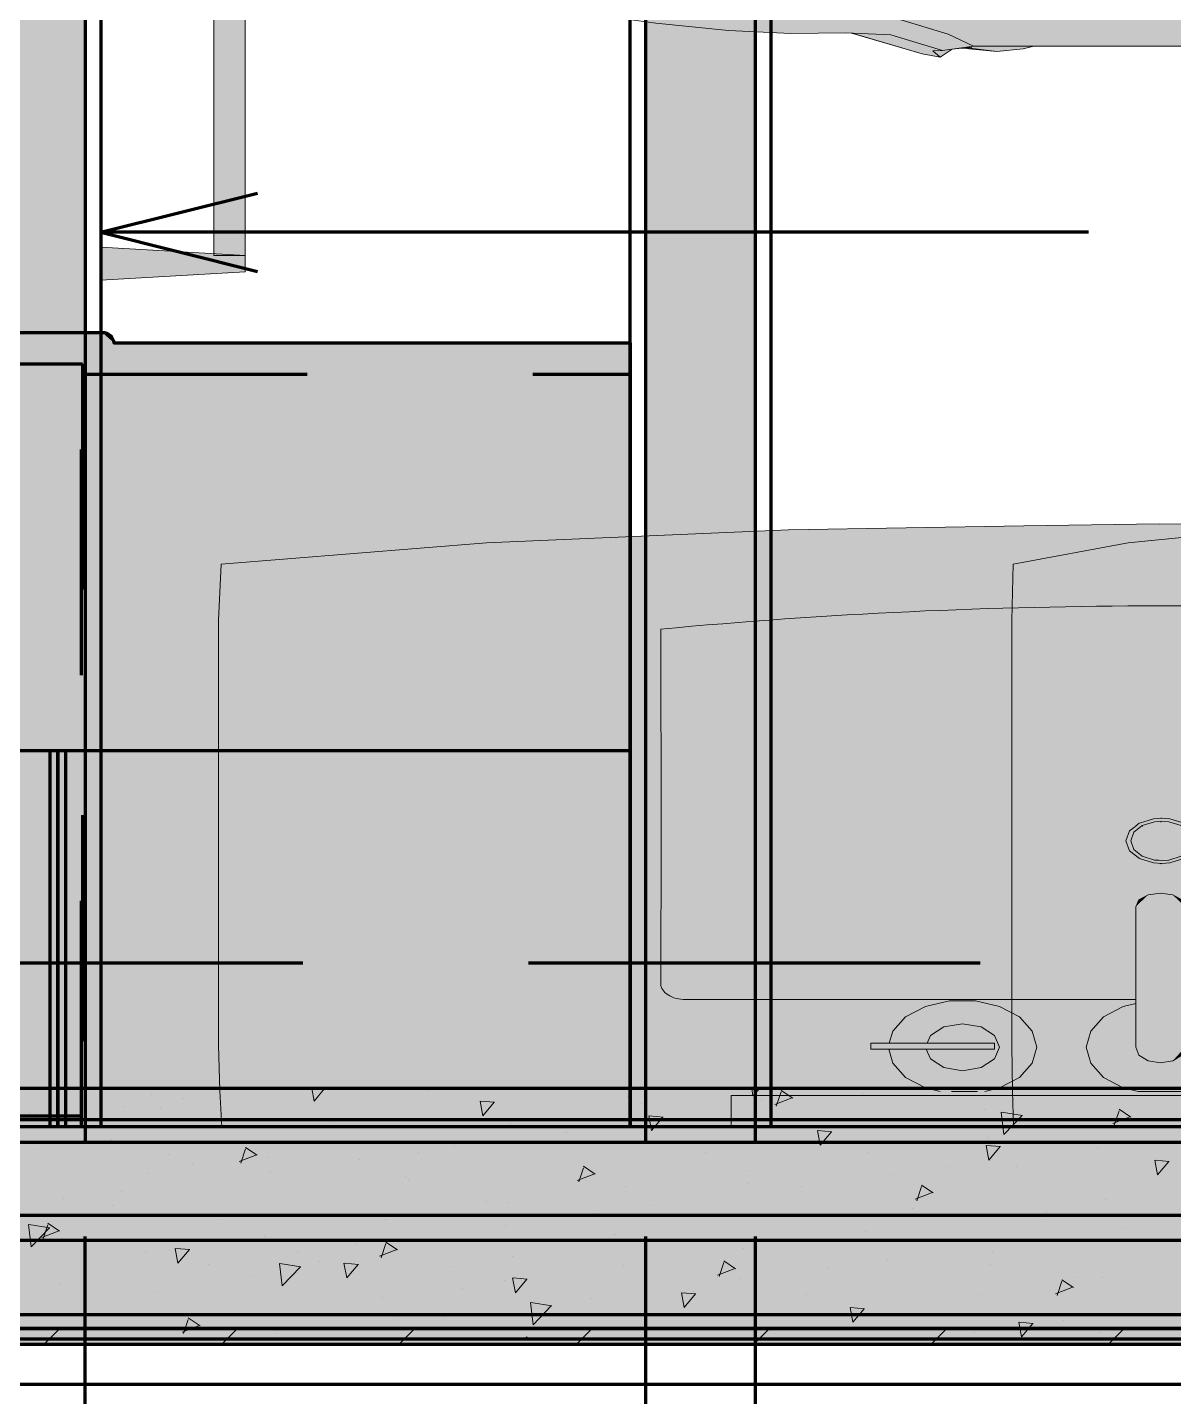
# Model space of a CAD drawing. Header units: inches. Extents: x -355 to 955, y -237 to 947.
# Drawn here: x 395.56 to 432.12, y 32.39 to 76.06 of the extents above; entities that cross this region are included whole.
import ezdxf

# ---------------------------------------------------------------- set-up
doc = ezdxf.new("R2010")
doc.units = ezdxf.units.IN
doc.header["$LTSCALE"] = 96
doc.header["$MEASUREMENT"] = 0
doc.linetypes.add('Dash', pattern=[0.225, 0.15, -0.075])
doc.linetypes.add('Dot', pattern=[0.15, 0.075, -0.075])
for name, color, linetype, lineweight, true_color in [('Cabinets_  Base-3', 7, 'Dot', 211, 0xa66968), ('Cabinets_  Wall-3', 9, 'Continuous', 211, 0x808080), ('Cabinets_ Countertops-3', 7, 'Continuous', 211, 0x804040), ('CAD_  Default-3', 7, 'Continuous', 158, 0x000000), ('Casings_ Exterior-1', 7, 'Continuous', 158, 0x000000), ('Dimensions-2', 7, 'Continuous', 158, 0x000080), ('Dimensions-3', 7, 'Continuous', 158, 0x000080), ('Fixtures_ Interior-2', 7, 'Continuous', 158, 0x804040), ('Fixtures_ Interior-3', 7, 'Continuous', 158, 0x804040), ('Footings-0', 7, 'Dash', 211, 0x000000), ('Furniture_ Exterior-1', 7, 'Continuous', 211, 0x008080), ('Furniture_ Interior-2', 7, 'Continuous', 211, 0x8080c0), ('Hardware-2', 7, 'Continuous', 211, 0x000000), ('Walls_  Foundation-0', 7, 'Continuous', 211, 0x000000), ('Walls_  Normal-2', 7, 'Continuous', 211, 0x000000), ('Walls_  Normal-3', 7, 'Continuous', 211, 0x000000), ('Windows-1', 7, 'Continuous', 158, 0x4b4b4b)]:
    doc.layers.add(name, color=color, linetype=linetype, lineweight=lineweight, true_color=true_color)

# ---------------------------------------------------------------- blocks, each defined once
blk = doc.blocks.new('Full-Sized Truck')
at = {"layer": 'Furniture_ Exterior-1', "color": 136, "lineweight": 0, "true_color": 0x008080, "transparency": 33554687}
for p, q in [((-40.641, 215.544), (-40.085, 217.296)), ((-41.118, 214.744), (-41.103, 214.913))]:
    blk.add_line(p, q, dxfattribs=at)
for points in [[(-39.597, 163.894), (-41.176, 168.72), (-41.143, 169.263), (-41.272, 170.014), (-41.171, 170.899), (-41.091, 171.282), (-41.069, 172.215), (-41.069, 212.642), (-41.163, 213.008), (-41.256, 213.896), (-41.133, 215.079), (-41.176, 215.405), (-41.457, 215.811), (-41.341, 216.426), (-40.605, 218.812), (-40.595, 219.018), (-40.614, 220.872), (-40.509, 222.978), (-40.241, 225.445)], [(-41.069, 214.683), (-41.224, 215.733), (-40.668, 217.485), (-40.595, 219.018), (-40.614, 220.872), (-40.509, 222.978), (-40.241, 225.445), (-39.849, 228.163), (-39.235, 230.737), (-38.578, 233.147), (-37.936, 234.802)], [(-41.176, 215.405), (-41.457, 215.811), (-41.341, 216.426), (-40.669, 218.569), (-40.605, 218.812)], [(-41.457, 215.811), (-41.235, 216.065), (-41.224, 215.732)], [(-41.113, 214.978), (-41.256, 213.896), (-41.133, 215.079), (-41.132, 215.108)], [(-39.532, 163.201), (-39.597, 163.894), (-40.664, 167.124), (-41.176, 168.72), (-41.069, 170.508), (-41.069, 214.683), (-40.641, 215.544)], [(-41.069, 212.642), (-41.163, 213.008), (-41.256, 213.896)]]:
    blk.add_lwpolyline(points, dxfattribs=at)
at = {"layer": 'Furniture_ Exterior-1', "color": 7, "lineweight": 0, "true_color": 0xffffff, "transparency": 33554687}
for points in [[(-41.069, 212.642), (-6.746, 245.473), (-41.069, 212.642), (0.001, 245.574)], [(-41.069, 212.642), (0.001, 245.574), (-41.069, 212.642), (41.069, 212.642)], [(-41.069, 212.642), (-9.825, 245.382), (-41.069, 212.642), (-6.746, 245.473)], [(-41.069, 212.642), (-40.605, 218.812), (-41.069, 212.642), (-9.825, 245.382)], [(-40.595, 219.018), (-40.614, 220.872), (-40.595, 219.018), (-9.825, 245.382)], [(-40.614, 220.872), (-40.509, 222.978), (-40.614, 220.872), (-9.825, 245.382)], [(-40.605, 218.812), (-40.595, 219.018), (-40.605, 218.812), (-9.825, 245.382)], [(-40.509, 222.978), (-40.241, 225.445), (-40.509, 222.978), (-9.825, 245.382)], [(-41.176, 215.405), (-41.341, 216.426), (-41.176, 215.405), (-40.605, 218.812)], [(-41.133, 215.079), (-41.176, 215.405), (-41.133, 215.079), (-40.605, 218.812)], [(-41.069, 212.642), (-41.133, 215.079), (-41.069, 212.642), (-40.605, 218.812)], [(-41.176, 215.405), (-41.457, 215.811), (-41.176, 215.405), (-41.341, 216.426)], [(-41.069, 212.642), (-41.256, 213.896), (-41.069, 212.642), (-41.133, 215.079)], [(-41.069, 212.642), (-41.163, 213.008), (-41.069, 212.642), (-41.256, 213.896)], [(41.069, 172.619), (-41.069, 172.215), (41.069, 172.619), (-41.069, 212.642)], [(41.069, 172.619), (-41.069, 212.642), (41.069, 172.619), (41.069, 212.642)]]:
    blk.add_solid(points, dxfattribs=at)
blk = doc.blocks.new('Pedestal Sink 04')
at = {"layer": 'Fixtures_ Interior-2', "color": 17, "lineweight": 0, "true_color": 0x804040, "transparency": 33554687}
for p, q in [((-4.248, 18.096), (-3.727, 18.096)), ((3.672, 18.096), (4.193, 18.096)), ((-0.462, 9.661), (-0.46, 9.656)), ((-0.036, 9.506), (-0.036, 9.494)), ((0.326, 9.633), (0.338, 9.637)), ((0.493, 9.661), (0.4, 9.545))]:
    blk.add_line(p, q, dxfattribs=at)
for points in [[(13.588, 0.605), (7.489, 0.183), (2.736, 0.056), (0, 0), (-2.736, 0.056), (-7.489, 0.183), (-13.588, 0.605), (-18.952, 1.28), (-19.007, 2.953), (-19.007, 16.62), (-18.977, 18.082), (-18.936, 19.223), (18.936, 19.223), (18.977, 18.082), (19.007, 16.62), (19.007, 3.062), (18.952, 1.28)], [(-0.527, 12.206), (-0.527, 16.688), (-0.46, 16.938), (-0.277, 17.121), (-0.027, 17.188), (0.223, 17.121), (0.406, 16.938), (0.473, 16.688), (0.473, 12.206), (0.406, 11.989), (0.223, 11.831), (-0.027, 11.773), (-0.277, 11.831), (-0.46, 11.989)], [(-5.878, 16.75), (-3.378, 16.75), (-3.378, 16.563), (-5.878, 16.563)], [(3.323, 16.75), (5.823, 16.75), (5.823, 16.563), (3.323, 16.563)]]:
    blk.add_lwpolyline(points, close=True, dxfattribs=at)
for points in [[(-5.516, 16.75), (-5.437, 17.201), (-5.177, 17.652), (-4.777, 17.987), (-4.477, 18.096)], [(-3.578, 18.096), (-3.277, 17.987), (-2.878, 17.652), (-2.618, 17.201), (-2.527, 16.688), (-2.618, 16.175), (-2.878, 15.724), (-3.277, 15.389), (-3.767, 15.211), (-4.288, 15.211), (-4.777, 15.389), (-5.177, 15.724), (-5.437, 16.175), (-5.505, 16.563)], [(-0.527, 15.298), (-0.777, 15.389), (-1.177, 15.724), (-1.437, 16.175), (-1.527, 16.688), (-1.437, 17.201), (-1.177, 17.652), (-0.777, 17.987), (-0.476, 18.096), (0.422, 18.096), (0.723, 17.987), (1.122, 17.652), (1.382, 17.201), (1.473, 16.688), (1.382, 16.175), (1.122, 15.724), (0.723, 15.389), (0.473, 15.298)], [(5.451, 16.563), (5.382, 16.175), (5.122, 15.724), (4.723, 15.389), (4.233, 15.211), (3.712, 15.211), (3.223, 15.389), (2.823, 15.724), (2.563, 16.175), (2.473, 16.688), (2.563, 17.201), (2.823, 17.652), (3.223, 17.987), (3.523, 18.096)], [(4.422, 18.096), (4.723, 17.987), (5.122, 17.652), (5.382, 17.201), (5.462, 16.75)], [(-4.761, 16.75), (-4.677, 17.063), (-4.402, 17.337), (-4.027, 17.438), (-3.652, 17.337), (-3.378, 17.063), (-3.277, 16.688), (-3.378, 16.313), (-3.652, 16.038), (-4.027, 15.938), (-4.402, 16.038), (-4.677, 16.313), (-4.744, 16.563)], [(4.689, 16.563), (4.622, 16.313), (4.348, 16.038), (3.973, 15.938), (3.598, 16.038), (3.323, 16.313), (3.223, 16.688), (3.323, 17.063), (3.598, 17.337), (3.973, 17.438), (4.348, 17.337), (4.622, 17.063), (4.706, 16.75)], [(-0.606, 9.67), (-0.702, 9.789), (-0.776, 10.107), (-0.702, 10.424), (-0.505, 10.67), (-0.432, 10.706), (-0.219, 10.81), (-0.053, 10.829), (0.112, 10.81), (0.398, 10.67), (0.596, 10.424), (0.669, 10.107), (0.596, 9.789), (0.496, 9.665)], [(-0.003, 10.823), (-0.036, 10.834), (-0.052, 10.829)], [(-0.053, 10.734), (0.003, 10.727), (0.091, 10.717), (-0.053, 10.734), (-0.197, 10.717), (-0.445, 10.596), (-0.617, 10.382), (-0.681, 10.107), (-0.617, 9.831), (-0.445, 9.617), (-0.197, 9.496), (-0.053, 9.479), (0.091, 9.496), (0.339, 9.617), (0.51, 9.831), (0.574, 10.107), (0.51, 10.382), (0.339, 10.596), (0.091, 10.717)], [(-0.034, 9.386), (-0.053, 9.384), (-0.219, 9.403), (-0.505, 9.543), (-0.576, 9.631)], [(0.398, 9.543), (0.112, 9.403), (-0.034, 9.386)]]:
    blk.add_lwpolyline(points, dxfattribs=at)
blk.add_lwpolyline([(-0.527, 15.168), (-9.568, 15.168, 0.414375), (-10.068, 14.667), (-10.065, 9.926), (-10.068, 3.353, 0.073601), (10.068, 3.353), (10.063, 9.926), (10.068, 14.667, 0.414536), (9.568, 15.168), (0.473, 15.168)], format="xyb", dxfattribs=at)
at = {"layer": 'Fixtures_ Interior-2', "color": 7, "lineweight": 0, "true_color": 0xffffff, "transparency": 33554687}
for points in [[(0, 0), (-18.977, 18.082), (0, 0), (-18.936, 19.223)], [(0, 0), (-18.936, 19.223), (0, 0), (18.936, 19.223)], [(0, 0), (18.936, 19.223), (0, 0), (18.977, 18.082)], [(-2.736, 0.056), (-19.007, 16.62), (-2.736, 0.056), (-18.977, 18.082)], [(0, 0), (-2.736, 0.056), (0, 0), (-18.977, 18.082)], [(2.736, 0.056), (0, 0), (2.736, 0.056), (18.977, 18.082)], [(2.736, 0.056), (18.977, 18.082), (2.736, 0.056), (19.007, 16.62)], [(-0.277, 17.121), (-0.027, 17.188), (-0.277, 17.121), (0.406, 16.938)], [(-0.027, 17.188), (0.223, 17.121), (-0.027, 17.188), (0.406, 16.938)], [(-0.527, 16.688), (-0.46, 16.938), (-0.527, 16.688), (-0.277, 17.121)], [(-0.527, 16.688), (-0.277, 17.121), (-0.527, 16.688), (0.406, 16.938)], [(-0.527, 16.688), (0.406, 16.938), (-0.527, 16.688), (0.473, 16.688)], [(-2.736, 0.056), (-7.489, 0.183), (-2.736, 0.056), (-19.007, 16.62)], [(-7.489, 0.183), (-13.588, 0.605), (-7.489, 0.183), (-19.007, 16.62)], [(-13.588, 0.605), (-19.007, 2.953), (-13.588, 0.605), (-19.007, 16.62)], [(-5.878, 16.563), (-5.878, 16.75), (-5.878, 16.563), (-3.378, 16.75)], [(-5.878, 16.563), (-3.378, 16.75), (-5.878, 16.563), (-3.378, 16.563)], [(-0.527, 12.206), (-0.527, 16.688), (-0.527, 12.206), (0.473, 12.206)], [(-0.527, 16.688), (0.473, 16.688), (-0.527, 16.688), (0.473, 12.206)], [(7.489, 0.183), (2.736, 0.056), (7.489, 0.183), (19.007, 16.62)], [(3.323, 16.563), (3.323, 16.75), (3.323, 16.563), (5.823, 16.75)], [(3.323, 16.563), (5.823, 16.75), (3.323, 16.563), (5.823, 16.563)], [(13.588, 0.605), (7.489, 0.183), (13.588, 0.605), (19.007, 16.62)], [(13.588, 0.605), (19.007, 16.62), (13.588, 0.605), (19.007, 3.062)], [(-0.527, 12.206), (0.473, 12.206), (-0.527, 12.206), (-0.027, 11.773)], [(-0.46, 11.989), (-0.527, 12.206), (-0.46, 11.989), (-0.277, 11.831)], [(-0.527, 12.206), (-0.027, 11.773), (-0.527, 12.206), (-0.277, 11.831)], [(0.473, 12.206), (0.223, 11.831), (0.473, 12.206), (-0.027, 11.773)], [(0.473, 12.206), (0.406, 11.989), (0.473, 12.206), (0.223, 11.831)], [(18.952, 1.28), (13.588, 0.605), (18.952, 1.28), (19.007, 3.062)], [(-13.588, 0.605), (-18.952, 1.28), (-13.588, 0.605), (-19.007, 2.953)]]:
    blk.add_solid(points, dxfattribs=at)
blk = doc.blocks.new('Beveled Mirror (vert)')
at = {"layer": 'Furniture_ Interior-2', "color": 163, "lineweight": 0, "true_color": 0x8080c0, "transparency": 33554687}
blk.add_lwpolyline([(-14.992, 0), (-14.992, 0.997), (14.992, 0.997), (14.992, 0)], close=True, dxfattribs=at)
at = {"layer": 'Furniture_ Interior-2', "color": 7, "lineweight": 0, "true_color": 0xffffff, "transparency": 33554687}
for points in [[(14.992, 0), (-14.992, 0), (14.992, 0), (-14.992, 0.997)], [(14.992, 0), (-14.992, 0.997), (14.992, 0), (14.992, 0.997)]]:
    blk.add_solid(points, dxfattribs=at)
blk = doc.blocks.new('Basic Towel Bar')
at = {"layer": 'Hardware-2', "color": 18, "lineweight": 0, "true_color": 0x000000, "transparency": 33554687}
for points in [[(-19.005, 0), (-18.505, 4.597), (-17.505, 4.597), (-17.005, 0)], [(17.505, 4.597), (17.505, 3.597), (-17.495, 3.597), (-17.495, 4.597)], [(17.005, 0), (17.505, 4.597), (18.505, 4.597), (19.005, 0)]]:
    blk.add_lwpolyline(points, close=True, dxfattribs=at)
at = {"layer": 'Hardware-2', "color": 7, "lineweight": 0, "true_color": 0xffffff, "transparency": 33554687}
for points in [[(-17.005, 0), (-19.005, 0), (-17.005, 0), (-17.505, 4.597)], [(-19.005, 0), (-18.505, 4.597), (-19.005, 0), (-17.505, 4.597)], [(-17.495, 4.597), (17.505, 4.597), (-17.495, 4.597), (-17.495, 3.597)], [(17.505, 4.597), (17.505, 3.597), (17.505, 4.597), (-17.495, 3.597)], [(19.005, 0), (17.005, 0), (19.005, 0), (18.505, 4.597)], [(17.005, 0), (17.505, 4.597), (17.005, 0), (18.505, 4.597)]]:
    blk.add_solid(points, dxfattribs=at)

msp = doc.modelspace()

# ---------------------------------------------------------------- linework, layer by layer
at = {"layer": 'Cabinets_  Base-3', "color": 35, "true_color": 0xa66968, "transparency": 33554687}
for p, q in [((363.309, 65.333), (397.324, 65.333)), ((397.324, 65.333), (397.324, 41.333)), ((397.285, 41), (397.285, 65)), ((397.285, 65), (414.785, 65)), ((414.785, 65), (414.785, 41)), ((397.324, 41.333), (363.324, 41.333))]:
    msp.add_line(p, q, dxfattribs=at)
for points in [[(397.324, 41.333), (363.309, 41.333), (363.309, 65.333), (397.324, 65.333)], [(414.785, 41), (397.285, 41), (397.285, 65), (414.785, 65)]]:
    msp.add_lwpolyline(points, close=True, dxfattribs=at)
at = {"layer": 'Cabinets_  Base-3', "color": 7, "true_color": 0xf1f1f1, "transparency": 33554687}
for points in [[(397.324, 65.333), (397.324, 41.333), (397.324, 65.333), (363.309, 65.333)], [(397.324, 41.333), (363.309, 41.333), (397.324, 41.333), (363.309, 65.333)], [(414.785, 65), (414.785, 41), (414.785, 65), (397.285, 41)], [(414.785, 65), (397.285, 41), (414.785, 65), (397.285, 65)]]:
    msp.add_solid(points, dxfattribs=at)
at = {"layer": 'Cabinets_  Wall-3', "color": 8, "true_color": 0x808080, "transparency": 33554687}
for p, q in [((378.278, 53), (396.532, 53)), ((396.278, 53), (396.278, 41)), ((396.532, 53), (414.785, 53)), ((396.785, 41), (396.785, 53)), ((414.785, 53), (414.785, 41))]:
    msp.add_line(p, q, dxfattribs=at)
for points in [[(396.532, 41), (378.278, 41), (378.278, 53), (396.532, 53)], [(414.785, 41), (396.532, 41), (396.532, 53), (414.785, 53)]]:
    msp.add_lwpolyline(points, close=True, dxfattribs=at)
at = {"layer": 'Cabinets_  Wall-3', "color": 7, "true_color": 0xffffff, "transparency": 33554687}
for points in [[(396.532, 53), (396.532, 41), (396.532, 53), (378.278, 41)], [(396.532, 53), (378.278, 41), (396.532, 53), (378.278, 53)], [(414.785, 53), (414.785, 41), (414.785, 53), (396.532, 41)], [(414.785, 53), (396.532, 41), (414.785, 53), (396.532, 53)]]:
    msp.add_solid(points, dxfattribs=at)
at = {"layer": 'Cabinets_ Countertops-3', "transparency": 33554687}
msp.add_lwpolyline([(397.949, 66.333, -0.381634), (398.321, 66), (414.785, 66), (414.785, 41), (396.285, 41), (396.285, 41.333), (343.231, 41.333), (343.231, 41), (286, 41), (286, 66), (343.231, 66), (343.231, 66.333)], format="xyb", close=True, dxfattribs=at)
at = {"layer": 'CAD_  Default-3', "color": 18, "linetype": 'Continuous', "lineweight": 0, "true_color": 0x000000, "transparency": 33554687}
msp.add_lwpolyline([(397.949, 66.333, -0.381634), (398.321, 66), (414.785, 66), (414.785, 41), (396.285, 41), (396.285, 41.333), (343.231, 41.333), (343.231, 41), (286, 41), (286, 66), (343.231, 66), (343.231, 66.333)], format="xyb", close=True, dxfattribs=at)
at = {"layer": 'CAD_  Default-3', "color": 7, "linetype": 'Continuous', "lineweight": 0, "true_color": 0xf1f1f1, "transparency": 33554687}
for points in [[(343.231, 66.333), (397.949, 66.333), (343.231, 66.333), (358.78, 61.108)], [(358.78, 61.108), (397.949, 66.333), (358.78, 61.108), (394.734, 41.333)], [(397.949, 66.333), (398.321, 66), (397.949, 66.333), (394.734, 41.333)], [(398.321, 66), (396.285, 41.333), (398.321, 66), (394.734, 41.333)], [(398.321, 66), (414.785, 41), (398.321, 66), (396.285, 41.333)], [(397.949, 66.333), (397.998, 66.33), (397.949, 66.333), (398.214, 66.223)], [(397.949, 66.333), (398.214, 66.223), (397.949, 66.333), (398.295, 66.101)], [(397.949, 66.333), (398.295, 66.101), (397.949, 66.333), (398.321, 66.007)], [(397.949, 66.333), (398.321, 66.007), (397.949, 66.333), (398.321, 66)], [(397.998, 66.33), (398.046, 66.32), (397.998, 66.33), (398.092, 66.304)], [(397.998, 66.33), (398.092, 66.304), (397.998, 66.33), (398.214, 66.223)], [(398.092, 66.304), (398.136, 66.283), (398.092, 66.304), (398.214, 66.223)], [(398.136, 66.283), (398.177, 66.255), (398.136, 66.283), (398.214, 66.223)], [(398.214, 66.223), (398.246, 66.186), (398.214, 66.223), (398.273, 66.145)], [(398.214, 66.223), (398.273, 66.145), (398.214, 66.223), (398.295, 66.101)], [(398.295, 66.101), (398.311, 66.055), (398.295, 66.101), (398.321, 66.007)], [(398.321, 66), (414.785, 66), (398.321, 66), (414.785, 41)], [(414.785, 41), (396.285, 41), (414.785, 41), (396.285, 41.333)]]:
    msp.add_solid(points, dxfattribs=at)
at = {"layer": 'Casings_ Exterior-1', "transparency": 33554687}
msp.add_line((449.018, 32.782), (370.197, 32.782), dxfattribs=at)
at = {"layer": 'Dimensions-2', "transparency": 33554687}
for p, q in [((397.906, 69.526), (402.906, 70.776)), ((397.906, 69.526), (402.906, 68.276)), ((397.406, -3.474), (397.406, 37.5))]:
    msp.add_line(p, q, dxfattribs=at)
at = {"layer": 'Dimensions-2', "color": 176, "linetype": 'Continuous', "lineweight": 158, "true_color": 0x000080, "transparency": 33554687}
for p, q in [((429.41, 69.526), (397.906, 69.526)), ((397.406, -21.474), (397.406, 37.5)), ((397.406, -21.474), (397.406, 37.5))]:
    msp.add_line(p, q, dxfattribs=at)
at = {"layer": 'Dimensions-3', "color": 176, "linetype": 'Continuous', "lineweight": 158, "true_color": 0x000080, "transparency": 33554687}
for p, q in [((415.285, -3.474), (415.285, 37.5)), ((415.285, -21.474), (415.285, 37.5)), ((418.785, -21.474), (418.785, 37.5))]:
    msp.add_line(p, q, dxfattribs=at)
at = {"layer": 'Dimensions-3', "transparency": 33554687}
msp.add_line((418.785, -3.474), (418.785, 37.5), dxfattribs=at)
at = {"layer": 'Footings-0', "transparency": 33554687}
msp.add_line((641.947, 46.219), (65.947, 46.219), dxfattribs=at)
at = {"layer": 'Walls_  Foundation-0', "color": 18, "linetype": 'Continuous', "lineweight": 211, "true_color": 0x000000, "transparency": 33554687}
for p, q in [((645.947, 42.219), (61.947, 42.219)), ((645.947, 34.219), (61.947, 34.219))]:
    msp.add_line(p, q, dxfattribs=at)
at = {"layer": 'Walls_  Foundation-0', "color": 252, "lineweight": 9, "true_color": 0x969696, "transparency": 33554687}
for p, q in [((399.512, 42.02), (399.512, 42.02)), ((404.704, 41.819), (404.631, 42.219)), ((404.704, 41.819), (405.04, 42.219)), ((408.357, 42.159), (408.357, 42.159)), ((414.691, 41.975), (414.691, 41.975)), ((418.598, 42.103), (418.598, 42.103)), ((418.697, 41.988), (418.67, 42.219)), ((418.697, 41.988), (418.919, 42.219)), ((419.448, 41.655), (419.6, 42.109)), ((419.6, 42.158), (419.973, 41.906)), ((422.224, 42.06), (422.224, 42.06)), ((398.673, 41.66), (398.673, 41.66)), ((399.82, 41.612), (399.82, 41.612)), ((400.551, 41.906), (400.551, 41.906)), ((410.084, 41.348), (409.998, 41.818)), ((410.012, 41.818), (410.46, 41.779)), ((410.084, 41.348), (410.446, 41.779)), ((414.744, 41.574), (414.744, 41.574)), ((415.136, 41.746), (415.136, 41.746)), ((418.986, 41.823), (418.986, 41.823)), ((419.399, 41.704), (419.924, 41.906)), ((426.089, 41.545), (426.089, 41.545)), ((430.227, 41.053), (430.379, 41.507)), ((430.379, 41.557), (430.752, 41.305)), ((395.618, 41.458), (395.618, 41.458)), ((395.832, 41.286), (395.832, 41.286)), ((405.232, 41.125), (405.232, 41.125)), ((410.956, 41.094), (410.956, 41.094)), ((415.464, 40.877), (415.378, 41.347)), ((415.392, 41.347), (415.84, 41.308)), ((415.464, 40.877), (415.826, 41.308)), ((415.61, 41.19), (415.61, 41.19)), ((417.488, 41.436), (417.488, 41.436)), ((426.701, 40.747), (426.618, 41.459)), ((426.631, 41.459), (427.298, 41.356)), ((426.701, 40.747), (427.285, 41.356)), ((430.042, 41.177), (430.042, 41.177)), ((430.177, 41.103), (430.702, 41.305)), ((409.527, 40.973), (409.527, 40.973)), ((412.769, 40.816), (412.769, 40.816)), ((417.728, 40.951), (417.728, 40.951)), ((420.844, 40.406), (420.758, 40.876)), ((420.772, 40.876), (421.22, 40.837)), ((420.844, 40.406), (421.206, 40.837)), ((426.188, 40.648), (426.188, 40.648)), ((426.648, 41.026), (426.648, 41.026)), ((395.773, 40.275), (395.773, 40.275)), ((398.239, 40.605), (398.239, 40.605)), ((402.367, 39.839), (402.519, 40.293)), ((402.519, 40.34), (402.892, 40.088)), ((407.062, 40.532), (407.062, 40.532)), ((408.033, 40.192), (408.033, 40.192)), ((409.192, 40.404), (409.192, 40.404)), ((424.507, 40.538), (424.507, 40.538)), ((426.224, 39.935), (426.138, 40.405)), ((426.152, 40.405), (426.6, 40.366)), ((426.224, 39.935), (426.586, 40.366)), ((429.706, 40.346), (429.706, 40.346)), ((400.068, 40.123), (400.068, 40.123)), ((400.831, 39.81), (400.831, 39.81)), ((402.32, 39.886), (402.845, 40.088)), ((403.208, 40.003), (403.208, 40.003)), ((406.155, 39.946), (406.155, 39.946)), ((417.189, 40.176), (417.189, 40.176)), ((422.4, 40.168), (422.4, 40.168)), ((427.099, 39.743), (427.099, 39.743)), ((431.604, 39.464), (431.518, 39.934)), ((431.532, 39.934), (431.98, 39.895)), ((431.604, 39.464), (431.966, 39.895)), ((399.42, 39.523), (399.42, 39.523)), ((403.314, 39.572), (403.314, 39.572)), ((407.61, 39.397), (407.61, 39.397)), ((407.73, 39.326), (407.73, 39.326)), ((413.098, 39.285), (413.623, 39.487)), ((413.146, 39.237), (413.298, 39.691)), ((413.298, 39.739), (413.671, 39.487)), ((418.506, 39.606), (418.506, 39.606)), ((423.092, 39.476), (423.092, 39.476)), ((424.97, 39.722), (424.97, 39.722)), ((398.578, 38.948), (398.578, 38.948)), ((414.652, 39.077), (414.652, 39.077)), ((418.562, 39.196), (418.562, 39.196)), ((420.251, 39.102), (420.251, 39.102)), ((423.876, 38.684), (424.401, 38.886)), ((423.925, 38.635), (424.077, 39.089)), ((424.077, 39.138), (424.45, 38.886)), ((396.7, 38.702), (396.7, 38.702)), ((398.271, 38.476), (398.271, 38.476)), ((410.202, 38.602), (410.202, 38.602)), ((410.864, 38.597), (410.864, 38.597)), ((415.515, 38.478), (415.515, 38.478)), ((429.95, 38.68), (429.95, 38.68)), ((401.666, 38.055), (401.666, 38.055)), ((406.97, 38.035), (406.97, 38.035)), ((413.637, 38.232), (413.637, 38.232)), ((416.981, 38.189), (416.981, 38.189)), ((423.783, 38.402), (423.783, 38.402)), ((426.096, 38.151), (426.096, 38.151)), ((428.077, 38.25), (428.077, 38.25)), ((395.68, 37.164), (395.597, 37.876)), ((395.609, 37.876), (396.276, 37.773)), ((395.68, 37.164), (396.264, 37.773)), ((396.019, 37.467), (396.544, 37.669)), ((396.065, 37.421), (396.217, 37.875)), ((396.217, 37.921), (396.59, 37.669)), ((410.796, 37.858), (410.796, 37.858)), ((422.308, 37.671), (422.308, 37.671)), ((427.934, 37.988), (427.934, 37.988)), ((430.574, 37.762), (430.574, 37.762)), ((403.116, 37.506), (403.116, 37.506)), ((406.06, 37.234), (406.06, 37.234)), ((406.844, 36.819), (406.996, 37.273)), ((406.996, 37.32), (407.369, 37.068)), ((414.324, 37.552), (414.324, 37.552)), ((418.618, 37.4), (418.618, 37.4)), ((419.573, 37.394), (419.573, 37.394)), ((427.733, 37.388), (427.733, 37.388)), ((399.328, 37.026), (399.328, 37.026)), ((400.084, 37.048), (400.084, 37.048)), ((400.365, 36.648), (400.279, 37.118)), ((400.292, 37.118), (400.74, 37.079)), ((400.365, 36.648), (400.727, 37.079)), ((404.182, 36.988), (404.182, 36.988)), ((404.865, 36.702), (404.865, 36.702)), ((406.797, 36.866), (407.322, 37.068)), ((411.036, 36.847), (411.036, 36.847)), ((417.775, 36.719), (418.148, 36.467)), ((418.414, 37.109), (418.414, 37.109)), ((422.997, 36.764), (422.997, 36.764)), ((426.352, 36.981), (426.352, 36.981)), ((401.341, 36.614), (401.341, 36.614)), ((402.676, 36.253), (402.676, 36.253)), ((403.684, 35.923), (403.601, 36.635)), ((403.613, 36.635), (404.28, 36.532)), ((403.684, 35.923), (404.268, 36.532)), ((405.745, 36.177), (405.659, 36.647)), ((405.672, 36.647), (406.12, 36.608)), ((405.745, 36.177), (406.107, 36.608)), ((409.159, 36.55), (409.159, 36.55)), ((414.56, 36.58), (414.56, 36.58)), ((417.575, 36.265), (418.1, 36.467)), ((417.623, 36.217), (417.775, 36.671)), ((421.119, 36.518), (421.119, 36.518)), ((426.281, 36.603), (426.281, 36.603)), ((396.605, 35.99), (396.605, 35.99)), ((409.455, 35.84), (409.455, 35.84)), ((410.772, 36.1), (410.772, 36.1)), ((411.125, 35.706), (411.039, 36.176)), ((411.052, 36.176), (411.5, 36.137)), ((411.125, 35.706), (411.487, 36.137)), ((418.278, 36.144), (418.278, 36.144)), ((428.353, 35.664), (428.878, 35.866)), ((428.402, 35.615), (428.554, 36.069)), ((428.554, 36.118), (428.927, 35.866)), ((428.944, 36.186), (428.944, 36.186)), ((429.858, 36.183), (429.858, 36.183)), ((399.7, 35.7), (399.7, 35.7)), ((406.878, 35.538), (406.878, 35.538)), ((411.688, 34.682), (411.605, 35.394)), ((411.617, 35.394), (412.284, 35.291)), ((413.542, 35.52), (413.542, 35.52)), ((416.505, 35.235), (416.419, 35.705)), ((416.432, 35.705), (416.88, 35.666)), ((416.505, 35.235), (416.867, 35.666)), ((416.822, 35.753), (416.822, 35.753)), ((420.408, 35.639), (420.408, 35.639)), ((426.004, 35.654), (426.004, 35.654)), ((403.024, 35.009), (403.024, 35.009)), ((411.664, 35.274), (411.664, 35.274)), ((411.688, 34.682), (412.272, 35.291)), ((412.047, 35.045), (412.047, 35.045)), ((421.885, 34.764), (421.799, 35.234)), ((421.812, 35.234), (422.26, 35.195)), ((421.885, 34.764), (422.247, 35.195)), ((422.216, 35.174), (422.216, 35.174)), ((430.479, 35.05), (430.479, 35.05)), ((399.236, 34.529), (399.236, 34.529)), ((400.496, 34.447), (401.021, 34.649)), ((400.542, 34.401), (400.694, 34.855)), ((400.694, 34.901), (401.067, 34.649)), ((407.363, 34.903), (407.363, 34.903)), ((408.823, 34.9), (408.823, 34.9)), ((418.322, 34.612), (418.322, 34.612)), ((418.826, 34.632), (418.826, 34.632)), ((427.265, 34.293), (427.179, 34.763)), ((427.192, 34.763), (427.64, 34.724)), ((427.265, 34.293), (427.627, 34.724)), ((428.601, 34.804), (428.601, 34.804)), ((403.51, 34.498), (403.51, 34.498)), ((404.087, 34.276), (404.087, 34.276)), ((411.462, 34.219), (411.473, 34.253)), ((411.473, 34.3), (411.592, 34.219)), ((425.76, 34.43), (425.76, 34.43)), ((429.779, 34.431), (429.779, 34.431))]:
    msp.add_line(p, q, dxfattribs=at)
at = {"layer": 'Walls_  Foundation-0', "color": 7, "true_color": 0xffffff, "transparency": 33554687}
msp.add_solid([(645.947, 34.219), (61.947, 34.219), (645.947, 42.219), (61.947, 42.219)], dxfattribs=at)
at = {"layer": 'Walls_  Normal-2', "color": 18, "linetype": 'Continuous', "lineweight": 211, "true_color": 0x000000, "transparency": 33554687}
for p, q in [((397.406, 170), (397.406, 40.5)), ((397.906, 169.5), (397.906, 41)), ((470.375, 41), (397.906, 41)), ((470.375, 40.5), (397.406, 40.5)), ((470.375, 35), (315.939, 35)), ((470.375, 34.562), (315.939, 34.562)), ((466.875, 34.552), (319.439, 34.552)), ((466.875, 34.052), (319.439, 34.052))]:
    msp.add_line(p, q, dxfattribs=at)
at = {"layer": 'Walls_  Normal-2', "color": 6, "lineweight": 9, "true_color": 0xff00ff, "transparency": 33554687}
for p, q in [((396.091, 34.052), (396.591, 34.552)), ((401.748, 34.052), (402.248, 34.552)), ((407.405, 34.052), (407.905, 34.552)), ((413.062, 34.052), (413.562, 34.552)), ((418.719, 34.052), (419.219, 34.552)), ((424.375, 34.052), (424.875, 34.552)), ((430.032, 34.052), (430.532, 34.552))]:
    msp.add_line(p, q, dxfattribs=at)
at = {"layer": 'Walls_  Normal-2', "color": 53, "true_color": 0xe3d062, "transparency": 33554687}
msp.add_solid([(397.406, 173.5), (397.406, 40.5), (393.906, 173.5), (393.906, 40.5)], dxfattribs=at)
at = {"layer": 'Walls_  Normal-2', "color": 253, "lineweight": 211, "true_color": 0x899bb6, "transparency": 33554687}
msp.add_solid([(470.375, 35), (315.939, 35), (470.375, 40.5), (315.939, 40.5)], dxfattribs=at)
at = {"layer": 'Walls_  Normal-2', "color": 7, "lineweight": 211, "true_color": 0xffffff, "transparency": 33554687}
msp.add_solid([(466.875, 34.052), (319.439, 34.052), (466.875, 34.552), (319.439, 34.552)], dxfattribs=at)
at = {"layer": 'Walls_  Normal-3', "color": 18, "linetype": 'Continuous', "lineweight": 211, "true_color": 0x000000, "transparency": 33554687}
for p, q in [((414.785, 41), (414.785, 106.74)), ((415.285, 40.5), (415.285, 106.24)), ((418.785, 40.5), (418.785, 102.74)), ((419.285, 41), (419.285, 102.24)), ((414.785, 41), (369.263, 41)), ((459.466, 41), (419.285, 41)), ((415.285, 40.5), (369.263, 40.5)), ((459.466, 40.5), (418.785, 40.5)), ((459.466, 35), (369.263, 35)), ((459.466, 34.562), (369.263, 34.562)), ((455.966, 34.552), (372.763, 34.552)), ((455.966, 34.052), (372.763, 34.052))]:
    msp.add_line(p, q, dxfattribs=at)
at = {"layer": 'Walls_  Normal-3', "color": 6, "lineweight": 9, "true_color": 0xff00ff, "transparency": 33554687}
for p, q in [((396.091, 34.052), (396.591, 34.552)), ((401.748, 34.052), (402.248, 34.552)), ((407.405, 34.052), (407.905, 34.552)), ((413.062, 34.052), (413.562, 34.552)), ((418.719, 34.052), (419.219, 34.552)), ((424.375, 34.052), (424.875, 34.552)), ((430.032, 34.052), (430.532, 34.552))]:
    msp.add_line(p, q, dxfattribs=at)
at = {"layer": 'Walls_  Normal-3', "color": 53, "true_color": 0xe3d062, "transparency": 33554687}
msp.add_solid([(415.285, 40.5), (415.285, 106.24), (418.785, 40.5), (418.785, 106.24)], dxfattribs=at)
at = {"layer": 'Walls_  Normal-3', "color": 253, "lineweight": 211, "true_color": 0x899bb6, "transparency": 33554687}
msp.add_solid([(459.466, 35), (369.263, 35), (459.466, 40.5), (369.263, 40.5)], dxfattribs=at)
at = {"layer": 'Walls_  Normal-3', "color": 7, "lineweight": 211, "true_color": 0xffffff, "transparency": 33554687}
msp.add_solid([(455.966, 34.052), (372.763, 34.052), (455.966, 34.552), (372.763, 34.552)], dxfattribs=at)
at = {"layer": 'Windows-1', "transparency": 33554687}
for p, q in [((445.518, 41.219), (373.697, 41.219)), ((374.447, 38.182), (444.768, 38.182)), ((374.447, 37.382), (444.768, 37.382))]:
    msp.add_line(p, q, dxfattribs=at)

# ---------------------------------------------------------------- block references
at = {"layer": 'Fixtures_ Interior-2', "linetype": 'Continuous', "lineweight": 0, "transparency": 33554687, "xscale": 1.578399130069327, "rotation": 180}
msp.add_blockref('Pedestal Sink 04', (431.656, 60.223), dxfattribs=at)
at = {"layer": 'Fixtures_ Interior-3', "transparency": 33554687, "xscale": 0.6839729563633751, "rotation": 180}
msp.add_blockref('Pedestal Sink 04', (439.965, 60.223), dxfattribs=at)
at = {"layer": 'Furniture_ Exterior-1', "transparency": 33554687, "xscale": 0.8950276243093923, "yscale": 0.9421364748887466, "rotation": 90}
msp.add_blockref('Full-Sized Truck', (628, 112.219), dxfattribs=at)
at = {"layer": 'Furniture_ Interior-2', "linetype": 'Continuous', "lineweight": 0, "transparency": 33554687}
msp.add_blockref('Beveled Mirror (vert)', (433, 41), dxfattribs=at)
at = {"layer": 'Hardware-2', "transparency": 33554687, "xscale": 0.5263157894736842, "rotation": 270}
msp.add_blockref('Basic Towel Bar', (397.906, 78), dxfattribs=at)

doc.saveas('drawing.dxf')
